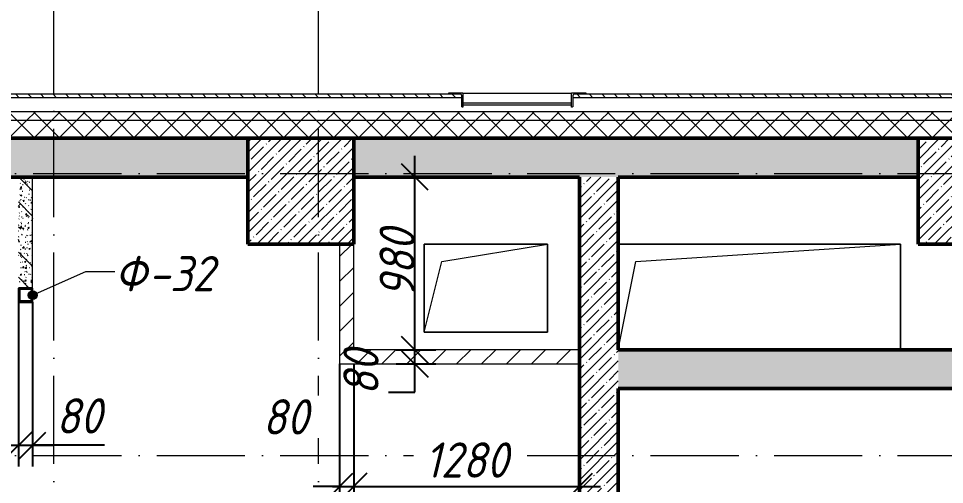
# Model space of a CAD drawing. Header units: millimetres. Extents: x -269418 to 201924, y -5890 to 98643.
# Drawn here: x 16810 to 22060, y 13236 to 15879 of the extents above; entities that cross this region are included whole.
import ezdxf

# ---------------------------------------------------------------- set-up
doc = ezdxf.new("R2010")
doc.units = ezdxf.units.MM
doc.linetypes.add('50_200_ШТРИХ_1Т_ш5_п1_п1_', pattern=[700, 500, -100, 0, -100])
for name, color, linetype, lineweight in [('A-ANNO-DIMS', 7, 'Continuous', 9), ('A-DETL', 7, 'Continuous', 9), ('A-FLOR', 7, 'Continuous', 9), ('A-GENM', 7, 'Continuous', 9), ('A-GENM-1', 7, 'Continuous', 25), ('A-GENM-IDEN', 7, 'Continuous', 9), ('A-WALL', 7, 'Continuous', 5), ('A-WALL-1', 7, 'Continuous', 9), ('A-WALL-3', 7, 'Continuous', 50), ('A-WALL-FNSH-1', 7, 'Continuous', 9), ('A-WALL-PATT-2', 7, 'Continuous', 5), ('S-COLS', 7, 'Continuous', 9), ('S-COLS-1', 7, 'Continuous', 5), ('S-COLS-2', 7, 'Continuous', 50), ('Оси-1', 7, '50_200_ШТРИХ_1Т_ш5_п1_п1_', 9)]:
    doc.layers.add(name, color=color, linetype=linetype, lineweight=lineweight)
for name, color, linetype, lineweight, true_color in [('A-WALL-FNSH-3', 7, 'Continuous', 13, 0x008000), ('A-WALL-FNSH-4', 7, 'Continuous', 13, 0x0070df), ('A-WALL-PATT-3', 7, 'Continuous', 5, 0x008000), ('A-WALL-PATT-4', 7, 'Continuous', 5, 0x0070df)]:
    doc.layers.add(name, color=color, linetype=linetype, lineweight=lineweight, true_color=true_color)
doc.styles.add('ISOCPEUR_I_2', font='isocpeui.ttf', dxfattribs={"width": 0.9, "height": 200})
doc.dimstyles.new('ISO-2_0_0_9К_СРЕДНИЙ_1', dxfattribs={"dimscale": 304.8, "dimtxt": 199.196235, "dimasz": 0.492126, "dimexe": 0.393701, "dimexo": 0, "dimgap": 0, "dimtad": 1, "dimdec": 0, "dimzin": 0, "dimdsep": 46, "dimtxsty": 'ISOCPEUR_I_2', "dimblk1": 'OBLIQUE', "dimblk2": 'OBLIQUE', "dimsah": 1, "dimcen": 0.09, "dimdle": 0.393701, "dimazin": 0, "dimtfac": 1, "dimtdec": 4, "dimtix": 1, "dimtmove": 1, "dimatfit": 3, "dimfxl": 1, "dimtvp": 1, "dimtolj": 1, "dimtzin": 0, "dimarcsym": 2})
doc.dimstyles.new('ISO-2_0_0_9К_СРЕДНИЙ_2', dxfattribs={"dimscale": 304.8, "dimtxt": 199.196235, "dimasz": 0.492126, "dimexe": 0.393701, "dimexo": 0, "dimgap": 0, "dimtad": 1, "dimdec": 0, "dimzin": 0, "dimdsep": 46, "dimtxsty": 'ISOCPEUR_I_2', "dimblk1": 'OBLIQUE', "dimblk2": 'OBLIQUE', "dimsah": 1, "dimcen": 0.09, "dimdle": 0.393701, "dimazin": 0, "dimtfac": 1, "dimtdec": 4, "dimtix": 1, "dimtmove": 0, "dimatfit": 3, "dimfxl": 1, "dimtvp": 1, "dimtolj": 1, "dimtzin": 0, "dimarcsym": 2})
doc.dimstyles.new('ISO-2_0_0_9К_СРЕДНИЙ_ФОН', dxfattribs={"dimscale": 304.8, "dimtxt": 199.196235, "dimasz": 0.492126, "dimexe": 0.393701, "dimexo": 0, "dimgap": 0.164042, "dimtad": 1, "dimdec": 0, "dimdsep": 46, "dimtxsty": 'ISOCPEUR_I_2', "dimblk1": 'OBLIQUE', "dimblk2": 'OBLIQUE', "dimsah": 1, "dimcen": 0.09, "dimdle": 0.393701, "dimazin": 0, "dimtfac": 1, "dimtdec": 4, "dimtix": 1, "dimtmove": 0, "dimatfit": 3, "dimfxl": 1, "dimtvp": 1, "dimtfill": 1, "dimtolj": 1, "dimtzin": 0, "dimarcsym": 2})
doc.dimstyles.new('ISO-2_0_0_9К_СРЕДНИЙ_ФОН_1', dxfattribs={"dimscale": 304.8, "dimtxt": 199.196235, "dimasz": 0.492126, "dimexe": 0.393701, "dimexo": 0, "dimgap": 0.164042, "dimtad": 1, "dimdec": 0, "dimdsep": 46, "dimtxsty": 'ISOCPEUR_I_2', "dimblk1": 'OBLIQUE', "dimblk2": 'OBLIQUE', "dimsah": 1, "dimcen": 0.09, "dimdle": 0.393701, "dimazin": 0, "dimtfac": 1, "dimtdec": 4, "dimtix": 1, "dimtmove": 1, "dimatfit": 3, "dimfxl": 1, "dimtvp": 1, "dimtfill": 1, "dimtolj": 1, "dimtzin": 0, "dimarcsym": 2})
pattern_1 = [(45, (0, 0), (-70.71068, 70.71068), []), (135, (0, 0), (-70.71068, -70.71068), [])]
pattern_2 = [(45, (0, 0), (-57.02463, 57.02463), []), (45, (57.025, 0), (-57.02463, 57.02463), [100.806, -20.161, 3.353, -16.808])]
pattern_3 = [(45, (0, 0), (-70.71068, 70.71068), [])]

# ---------------------------------------------------------------- blocks, each defined once
blk = doc.blocks.new('AR_Отверстие прямоугольное _в плите_ - AR_Отверстие прямоугольное _в плите_-V25-АР1_1_Кладочный план 3 этажа')
at = {"layer": 'A-GENM'}
for p, q in [((350, 250), (-350, 250)), ((-350, 250), (-350, -250)), ((-250, 150), (350, 250)), ((350, -250), (350, 250)), ((-350, -250), (-250, 150)), ((-350, -250), (350, -250))]:
    blk.add_line(p, q, dxfattribs=at)
blk = doc.blocks.new('AR_Отверстие прямоугольное _в плите_ - AR_Отверстие прямоугольное _в плите_-24534470-АР1_1_Кладочный план 3 этажа')
at = {"layer": 'A-GENM'}
for p, q in [((800, 300), (-800, 300)), ((-700, 200), (800, 300)), ((800, -300), (800, 300)), ((-800, -300), (-700, 200))]:
    blk.add_line(p, q, dxfattribs=at)
blk = doc.blocks.new('Уголок вложенный - Уголок вложенный-26108888-АР1_1_Кладочный план 3 этажа')
at = {"layer": 'A-GENM'}
for p, q in [((29272, 15457), (29352, 15457)), ((29272, 15453), (29272, 15457)), ((29336, 15450), (29275, 15450)), ((29345, 15380), (29345, 15441)), ((29352, 15457), (29352, 15377)), ((29352, 15377), (29348, 15377))]:
    blk.add_line(p, q, dxfattribs=at)
at = {"layer": 'A-GENM', "flags": 128}
for points in [[(29275, 15450), (29274.3, 15450.1), (29273.7, 15450.3), (29273.1, 15450.7), (29272.7, 15451.1), (29272.3, 15451.7), (29272.1, 15452.3), (29272, 15453)], [(29345, 15441), (29344.8, 15443), (29344.1, 15444.9), (29343, 15446.6), (29341.6, 15448), (29339.9, 15449.1), (29338, 15449.8), (29336, 15450)], [(29348, 15377), (29347.3, 15377.1), (29346.7, 15377.3), (29346.1, 15377.7), (29345.7, 15378.1), (29345.3, 15378.7), (29345.1, 15379.3), (29345, 15380)]]:
    blk.add_lwpolyline(points, dxfattribs=at)
blk = doc.blocks.new('Уголок вложенный - Уголок вложенный-V19-АР1_1_Кладочный план 3 этажа')
at = {"layer": 'A-GENM'}
for p, q in [((29968, 15457), (30048, 15457)), ((29968, 15377), (29968, 15457)), ((29975, 15441), (29975, 15380)), ((30045, 15450), (29984, 15450)), ((30048, 15457), (30048, 15453)), ((29972, 15377), (29968, 15377))]:
    blk.add_line(p, q, dxfattribs=at)
at = {"layer": 'A-GENM', "flags": 128}
for points in [[(29984, 15450), (29982, 15449.8), (29980.1, 15449.1), (29978.4, 15448), (29977, 15446.6), (29975.9, 15444.9), (29975.2, 15443), (29975, 15441)], [(30048, 15453), (30047.9, 15452.3), (30047.7, 15451.7), (30047.3, 15451.1), (30046.9, 15450.7), (30046.3, 15450.3), (30045.7, 15450.1), (30045, 15450)], [(29975, 15380), (29974.9, 15379.3), (29974.7, 15378.7), (29974.3, 15378.1), (29973.9, 15377.7), (29973.3, 15377.3), (29972.7, 15377.1), (29972, 15377)]]:
    blk.add_lwpolyline(points, dxfattribs=at)
blk = doc.blocks.new('Полоса с поворотом - Полоса с поворотом-26108887-АР1_1_Кладочный план 3 этажа')
at = {"layer": 'A-GENM'}
for p, q in [((29352, 15455), (29968, 15455)), ((29968, 15398.4), (29352, 15398.4)), ((29352, 15389.9), (29968, 15389.9))]:
    blk.add_line(p, q, dxfattribs=at)
blk = doc.blocks.new('Колонна_Несущая_Прямоугольное сечение - 600х600-V59-АР1_1_Кладочный план 3 этажа')
at = {"layer": 'S-COLS-1'}
h = blk.add_hatch(dxfattribs=at)
h.set_pattern_fill('FP_43', color=256, style=0, pattern_type=2)
h.set_pattern_definition([(45, (-22210, -14900), (-57.02463, 57.02463), []), (45, (-22152.975, -14900), (-57.02463, 57.02463), [100.806, -20.161, 3.353, -16.808])])
h.paths.add_polyline_path([(-300, -300), (300, -300), (300, 300), (-300, 300)], flags=0)
at = {"layer": 'S-COLS-2'}
for p, q in [((300, 300), (-300, 300)), ((-300, 300), (-300, -300)), ((300, -300), (300, 300)), ((-300, -300), (300, -300))]:
    blk.add_line(p, q, dxfattribs=at)
blk = doc.blocks.new('Колонна_Несущая_Прямоугольное сечение - 600х600-V66-АР1_1_Кладочный план 3 этажа')
at = {"layer": 'S-COLS-1'}
h = blk.add_hatch(dxfattribs=at)
h.set_pattern_fill('FP_50', color=256, style=0, pattern_type=2)
h.set_pattern_definition([(45, (-18410.26, -14900), (-57.02463, 57.02463), []), (45, (-18353.23, -14900), (-57.02463, 57.02463), [100.806, -20.161, 3.353, -16.808])])
h.paths.add_polyline_path([(-300, -300), (300, -300), (300, 300), (-300, 300)], flags=0)
at = {"layer": 'S-COLS-2'}
for p, q in [((300, 300), (-300, 300)), ((-300, 300), (-300, -300)), ((300, -300), (300, 300)), ((-300, -300), (300, -300))]:
    blk.add_line(p, q, dxfattribs=at)
blk = doc.blocks.new('154_Фахверк_СКБ_Колонна - Ф-32_80х80 _h_3950_-33216408-АР1_1_Кладочный план 3 этажа')
at = {"layer": 'A-GENM-1'}
for p, q in [((205, 40), (125, 40)), ((125, 40), (125, -40)), ((200, 35), (130, 35)), ((130, 35), (130, -35)), ((130, -35), (130, 35)), ((130, 35), (200, 35)), ((200, -35), (200, 35)), ((200, 35), (200, -35)), ((205, -40), (205, 40)), ((125, -40), (205, -40)), ((130, -35), (200, -35)), ((200, -35), (130, -35))]:
    blk.add_line(p, q, dxfattribs=at)
blk = doc.blocks.new('_Oblique')
at = {"color": 0, "linetype": 'ByBlock', "lineweight": -2}
blk.add_line((-0.5, -0.5), (0.5, 0.5), dxfattribs=at)
blk = doc.blocks.new('DIMBLOCK312-АР1_1_Кладочный план 3 этажа')
at = {"layer": 'A-ANNO-DIMS', "color": 0, "lineweight": -2, "transparency": 16777216}
for p, q in [((16810, 14350), (16810, 13338.5)), ((15870, 13564.6), (15870, 13338.5)), ((15750, 13458.5), (16930, 13458.5))]:
    blk.add_line(p, q, dxfattribs=at)
at = {"layer": 'Defpoints', "color": 0, "transparency": 16777216}
for p in [(16810, 14350), (15870, 13564.6), (16810, 13458.5)]:
    blk.add_point(p, dxfattribs=at)
at = {"layer": 'A-ANNO-DIMS', "color": 0, "lineweight": -2, "transparency": 16777216, "xscale": 150, "yscale": 150, "zscale": 150, "rotation": 180}
blk.add_blockref('_Oblique', (15870, 13458.5), dxfattribs=at)
at = {"layer": 'A-ANNO-DIMS', "color": 0, "lineweight": -2, "transparency": 16777216, "xscale": 150, "yscale": 150, "zscale": 150}
blk.add_blockref('_Oblique', (16810, 13458.5), dxfattribs=at)
at = {"layer": 'A-ANNO-DIMS', "color": 0, "transparency": 16777216, "insert": (16340, 13558.5), "char_height": 200, "width": 473.474, "attachment_point": 5, "style": 'ISOCPEUR_I_2'}
blk.add_mtext('\\A1;940', dxfattribs=at)
blk = doc.blocks.new('DIMBLOCK313-АР1_1_Кладочный план 3 этажа')
at = {"layer": 'A-ANNO-DIMS', "color": 0, "lineweight": -2, "transparency": 16777216}
for p, q in [((16810, 14350), (16810, 13338.5)), ((16890, 14270), (16890, 13338.5)), ((16690, 13458.5), (17010, 13458.5)), ((17296.9, 13458.5), (16890, 13458.5))]:
    blk.add_line(p, q, dxfattribs=at)
at = {"layer": 'Defpoints', "color": 0, "transparency": 16777216}
for p in [(16810, 14350), (16890, 14270), (16890, 13458.5)]:
    blk.add_point(p, dxfattribs=at)
at = {"layer": 'A-ANNO-DIMS', "color": 0, "lineweight": -2, "transparency": 16777216, "xscale": 150, "yscale": 150, "zscale": 150, "rotation": 180}
blk.add_blockref('_Oblique', (16810, 13458.5), dxfattribs=at)
at = {"layer": 'A-ANNO-DIMS', "color": 0, "lineweight": -2, "transparency": 16777216, "xscale": 150, "yscale": 150, "zscale": 150}
blk.add_blockref('_Oblique', (16890, 13458.5), dxfattribs=at)
at = {"layer": 'A-ANNO-DIMS', "color": 0, "transparency": 16777216, "insert": (17023.3, 13725.2), "char_height": 200, "width": 303.391, "attachment_point": 1, "line_spacing_factor": 1.149209, "style": 'ISOCPEUR_I_2'}
blk.add_mtext('\\A1;80', dxfattribs=at)
blk = doc.blocks.new('DIMBLOCK316-АР1_1_Кладочный план 3 этажа')
at = {"layer": 'A-ANNO-DIMS', "color": 0, "lineweight": -2, "transparency": 16777216}
for p, q in [((19056.9, 13800), (19056.9, 14120)), ((18950.8, 14000), (19176.9, 14000)), ((18950.8, 13920), (19176.9, 13920)), ((19056.9, 13759.8), (19056.9, 13920)), ((18906.9, 13759.8), (19056.9, 13759.8))]:
    blk.add_line(p, q, dxfattribs=at)
at = {"layer": 'Defpoints', "color": 0, "transparency": 16777216}
for p in [(18950.8, 14000), (19056.9, 14000), (18950.8, 13920)]:
    blk.add_point(p, dxfattribs=at)
at = {"layer": 'A-ANNO-DIMS', "color": 0, "lineweight": -2, "transparency": 16777216, "xscale": 150, "yscale": 150, "zscale": 150}
for p, rotation in [((19056.9, 14000), 90), ((19056.9, 13920), 270)]:
    blk.add_blockref('_Oblique', p, dxfattribs=dict(at, rotation=rotation))
at = {"layer": 'A-ANNO-DIMS', "color": 0, "transparency": 16777216, "insert": (18651.7, 13741.4), "char_height": 200, "width": 303.391, "attachment_point": 1, "rotation": 90, "line_spacing_factor": 1.149209, "style": 'ISOCPEUR_I_2'}
blk.add_mtext('\\A1;80', dxfattribs=at)
blk = doc.blocks.new('DIMBLOCK317-АР1_1_Кладочный план 3 этажа')
at = {"layer": 'A-ANNO-DIMS', "color": 0, "lineweight": -2, "transparency": 16777216}
for p, q in [((19056.9, 13880), (19056.9, 15100)), ((18950.8, 14980), (19176.9, 14980)), ((18950.8, 14000), (19176.9, 14000))]:
    blk.add_line(p, q, dxfattribs=at)
at = {"layer": 'Defpoints', "color": 0, "transparency": 16777216}
for p in [(18950.8, 14980), (19056.9, 14980), (18950.8, 14000)]:
    blk.add_point(p, dxfattribs=at)
at = {"layer": 'A-ANNO-DIMS', "color": 0, "lineweight": -2, "transparency": 16777216, "xscale": 150, "yscale": 150, "zscale": 150}
for p, rotation in [((19056.9, 14980), 90), ((19056.9, 14000), 270)]:
    blk.add_blockref('_Oblique', p, dxfattribs=dict(at, rotation=rotation))
at = {"layer": 'A-ANNO-DIMS', "color": 0, "transparency": 16777216, "insert": (18956.9, 14490), "char_height": 200, "width": 455.087, "attachment_point": 5, "rotation": 90, "style": 'ISOCPEUR_I_2'}
blk.add_mtext('\\A1;980', dxfattribs=at)
blk = doc.blocks.new('DIMBLOCK318-АР1_1_Кладочный план 3 этажа')
at = {"layer": 'A-ANNO-DIMS', "color": 0, "lineweight": -2, "transparency": 16777216}
for p, q in [((18630.3, 13920), (18630.3, 13105)), ((18710.3, 13918.9), (18710.3, 13105)), ((18630.3, 13225), (18480.3, 13225)), ((18630.3, 13225), (18710.3, 13225)), ((18710.3, 13225), (18860.3, 13225))]:
    blk.add_line(p, q, dxfattribs=at)
at = {"layer": 'Defpoints', "color": 0, "transparency": 16777216}
for p in [(18630.3, 13920), (18710.3, 13918.9), (18710.3, 13225)]:
    blk.add_point(p, dxfattribs=at)
at = {"layer": 'A-ANNO-DIMS', "color": 0, "lineweight": -2, "transparency": 16777216, "xscale": 150, "yscale": 150, "zscale": 150}
blk.add_blockref('_Oblique', (18630.3, 13225), dxfattribs=at)
at = {"layer": 'A-ANNO-DIMS', "color": 0, "lineweight": -2, "transparency": 16777216, "xscale": 150, "yscale": 150, "zscale": 150, "rotation": 180}
blk.add_blockref('_Oblique', (18710.3, 13225), dxfattribs=at)
at = {"layer": 'A-ANNO-DIMS', "color": 0, "transparency": 16777216, "insert": (18194.2, 13719.7), "char_height": 200, "width": 303.391, "attachment_point": 1, "line_spacing_factor": 1.149209, "style": 'ISOCPEUR_I_2', "bg_fill": 3, "box_fill_scale": 1.1, "bg_fill_color": 256, "bg_fill_true_color": 13158600, "bg_fill_transparency": 0}
blk.add_mtext('\\A1;80', dxfattribs=at)
blk = doc.blocks.new('DIMBLOCK319-АР1_1_Кладочный план 3 этажа')
at = {"layer": 'A-ANNO-DIMS', "color": 0, "lineweight": -2, "transparency": 16777216}
for p, q in [((18710.3, 13918.9), (18710.3, 13105)), ((19990, 13331.1), (19990, 13105)), ((18590.3, 13225), (20110, 13225))]:
    blk.add_line(p, q, dxfattribs=at)
at = {"layer": 'Defpoints', "color": 0, "transparency": 16777216}
for p in [(18710.3, 13918.9), (19990, 13331.1), (19990, 13225)]:
    blk.add_point(p, dxfattribs=at)
at = {"layer": 'A-ANNO-DIMS', "color": 0, "lineweight": -2, "transparency": 16777216, "xscale": 150, "yscale": 150, "zscale": 150, "rotation": 180}
blk.add_blockref('_Oblique', (18710.3, 13225), dxfattribs=at)
at = {"layer": 'A-ANNO-DIMS', "color": 0, "lineweight": -2, "transparency": 16777216, "xscale": 150, "yscale": 150, "zscale": 150}
blk.add_blockref('_Oblique', (19990, 13225), dxfattribs=at)
at = {"layer": 'A-ANNO-DIMS', "color": 0, "transparency": 16777216, "insert": (19350.1, 13375), "char_height": 200, "width": 560.814, "attachment_point": 5, "style": 'ISOCPEUR_I_2', "bg_fill": 3, "box_fill_scale": 1.1, "bg_fill_color": 256, "bg_fill_true_color": 13158600, "bg_fill_transparency": 0}
blk.add_mtext('\\A1;1280', dxfattribs=at)

msp = doc.modelspace()

# ---------------------------------------------------------------- hatches: boundary and pattern name
at = {"layer": 'A-GENM-IDEN'}
h = msp.add_hatch(color=256, dxfattribs=at)
edge = h.paths.add_edge_path(flags=0)
edge.add_arc((16890, 14310), 25, 0, 360)
at = {"layer": 'A-WALL-PATT-2'}
h = msp.add_hatch(dxfattribs=at)
h.set_pattern_fill('FP_3', color=256, style=0, pattern_type=2)
h.set_pattern_definition([(135, (0, 0), (-35.35534, -35.35534), [])])
h.paths.add_polyline_path([(12880, 15206), (12880, 15430), (14603, 15430), (14602.1, 15444.9), (14599.6, 15448), (14596, 15449.8), (14594, 15450), (12860, 15450), (12860.5, 15206), (12861.2, 15206)], flags=0)
h.paths.add_polyline_path([(9160, 15206), (9180, 15206), (9180, 15430), (9740, 15430), (9740, 15206), (9760, 15206), (9760, 15450), (9160, 15450), (9160, 15231.7)], flags=0)
h.paths.add_polyline_path([(8258.8, 15206), (8260, 15206), (8260, 15450), (7660, 15450), (7660, 15430), (8240, 15430), (8240, 15206)], flags=0)
h.paths.add_polyline_path([(31431.1, 15430), (32110, 15430), (32110, 15450), (29980.1, 15449.1), (29977, 15446.6), (29975.2, 15443), (29975, 15441), (29975.2, 15430), (30077.3, 15430)], flags=0)
h.paths.add_polyline_path([(41930, 15430), (41930, 15450), (36310, 15450), (36310, 15430), (40908.1, 15430)], flags=0)
h.paths.add_polyline_path([(35410, 15430), (35410, 15450), (33010, 15450), (33010, 15430), (34138.8, 15430)], flags=0)
h.paths.add_polyline_path([(29344.8, 15430), (29345, 15430), (29344.1, 15444.9), (29341.6, 15448), (29338, 15449.8), (29336, 15450), (27824.2, 15450), (27824.2, 15430), (28723.4, 15430)], flags=0)
h.paths.add_polyline_path([(27761.2, 15430), (27761.2, 15450), (27099.2, 15450), (27099.2, 15430)], flags=0)
h.paths.add_polyline_path([(27036.2, 15430), (27036.2, 15450), (25479.9, 15449.1), (25476.8, 15446.6), (25475, 15443), (25474.8, 15441), (25475, 15430), (26015.7, 15430)], flags=0)
h.paths.add_polyline_path([(24544.6, 15430), (24544.8, 15430), (24543.9, 15444.9), (24541.4, 15448), (24537.8, 15449.8), (24535.8, 15450), (19958.1, 15449.1), (19955, 15446.6), (19953.2, 15443), (19953, 15437.5), (19953, 15430), (20600.3, 15430)], flags=0)
h.paths.add_polyline_path([(19323, 15430), (19322.1, 15444.9), (19319.6, 15448), (19316, 15449.8), (19314, 15450), (14788.1, 15449.1), (14785, 15446.6), (14783.2, 15443), (14783, 15432), (14783, 15430), (17892.6, 15430)], flags=0)
h.paths.add_polyline_path([(6760, 15430), (6760, 15450), (-110, 15450), (-110, 15430), (4354.1, 15430)], flags=0)
h = msp.add_hatch(dxfattribs=at)
h.set_pattern_fill('FP_2', color=256, style=0, pattern_type=2)
h.set_pattern_definition(pattern_1)
h.paths.add_polyline_path([(42060, 15300), (42060, 15350), (36310, 15350), (36310, 15300), (40908.1, 15300)], flags=0)
h.paths.add_polyline_path([(33010, 15300), (35410, 15300), (35410, 15350), (33010, 15350)], flags=0)
h.paths.add_polyline_path([(31805.2, 15300), (32110, 15300), (32110, 15350), (27824.2, 15350), (27824.2, 15300), (31431.1, 15300)], flags=0)
h.paths.add_polyline_path([(27761.2, 15300), (27761.2, 15350), (27099.2, 15350), (27099.2, 15300)], flags=0)
h.paths.add_polyline_path([(27036.2, 15300), (27036.2, 15350), (12880, 15350), (12880, 15300), (26015.7, 15300)], flags=0)
h.paths.add_polyline_path([(9740, 15300), (9740, 15350), (9180, 15350), (9180, 15300)], flags=0)
h.paths.add_polyline_path([(7960, 15300), (8240, 15300), (8240, 15350), (7660, 15350), (7660, 15300)], flags=0)
h.paths.add_polyline_path([(-45.9, 15300), (6760, 15300), (6760, 15350), (-110, 15350), (-110, 15300)], flags=0)
h = msp.add_hatch(dxfattribs=at)
h.set_pattern_fill('FP_2', color=256, style=0, pattern_type=2)
h.set_pattern_definition(pattern_1)
h.paths.add_polyline_path([(39554.2, 15200), (42160, 15200), (42160, 15300), (36310, 15300), (36310.5, 15206), (36379, 15206), (36379, 15200), (36846.5, 15200)], flags=0)
h.paths.add_polyline_path([(35341, 15200), (35341, 15206), (35410, 15206), (35410, 15300), (33010, 15300), (33010, 15200), (34138.8, 15200)], flags=0)
h.paths.add_polyline_path([(31431.1, 15200), (32110, 15200), (32110, 15300), (27824.2, 15300), (27824.2, 15263), (27830.2, 15263), (27830.2, 15200), (30610, 15200)], flags=0)
h.paths.add_polyline_path([(27093.2, 15200), (27767.2, 15200), (27767.2, 15206), (27785.5, 15206), (27785.5, 15215), (27761.2, 15215), (27761.2, 15300), (27099.2, 15300), (27099.2, 15215), (27074.2, 15215), (27074.9, 15206), (27093.2, 15206)], flags=0)
h.paths.add_polyline_path([(27030.2, 15200), (27030.2, 15263), (27036.2, 15263), (27036.2, 15300), (12880, 15300), (12880, 15206), (12929, 15206), (12929, 15200), (26692.6, 15200)], flags=0)
h.paths.add_polyline_path([(8191, 15200), (8191, 15206), (8240, 15206), (8240, 15300), (7660, 15300), (7660, 15206), (7729, 15206), (7729, 15200), (7960, 15200)], flags=0)
h.paths.add_polyline_path([(9691, 15200), (9691, 15206), (9740, 15206), (9740, 15300), (9180, 15300), (9180, 15206), (9229, 15206), (9229, 15200)], flags=0)
h.paths.add_polyline_path([(6160, 15200), (6760, 15200), (6760, 15300), (-110, 15300), (-110, 15200), (4660, 15200)], flags=0)
h.paths.add_polyline_path([(27796.9, 15206), (27824.2, 15206), (27824.2, 15215), (27796.2, 15215), (27796.9, 15210)], flags=0)
h.paths.add_polyline_path([(27036.2, 15206), (27063.5, 15206), (27063.5, 15215), (27036.2, 15215), (27036.2, 15210)], flags=0)
h = msp.add_hatch(dxfattribs=at)
h.set_pattern_fill('FP_4', color=256, style=0, pattern_type=2)
h.set_pattern_definition(pattern_2)
h.paths.add_polyline_path([(27070.5, 14980), (30010, 14980), (30010, 15200), (27796.2, 15200), (27795.5, 15091), (27786.2, 15091), (27786.2, 15200), (27074.2, 15200), (27073.5, 15091), (27064.2, 15091), (27064.2, 15200), (26410, 15200), (26410, 14980), (27069.2, 14980)], flags=0)
h.paths.add_polyline_path([(32110, 14980), (32110, 15200), (30610, 15200), (30610, 14980), (31431.1, 14980)], flags=0)
h.paths.add_polyline_path([(14310, 14980), (18110.3, 14980), (18110.3, 15200), (14310, 15200)], flags=0)
h.paths.add_polyline_path([(21910, 14980), (21910, 15200), (18710.3, 15200), (18710.3, 14980), (20600.3, 14980)], flags=0)
h.paths.add_polyline_path([(22510, 14980), (25810, 14980), (25810, 15200), (22510, 15200), (22510, 15022.5)], flags=0)
h = msp.add_hatch(dxfattribs=at)
h.set_pattern_fill('FP_4', color=256, style=0, pattern_type=2)
h.set_pattern_definition(pattern_2)
h.paths.add_polyline_path([(20210, 11400), (20210, 14980), (19990, 14980), (19990, 11400)], flags=0)
h = msp.add_hatch(dxfattribs=at)
h.set_pattern_fill('FP_4', color=256, style=0, pattern_type=2)
h.set_pattern_definition(pattern_2)
h.paths.add_polyline_path([(31010, 13780), (31010, 14000), (20210, 14000), (20210, 13780), (28723.4, 13780)], flags=0)
at = {"layer": 'A-WALL-PATT-3'}
h = msp.add_hatch(dxfattribs=at)
h.set_pattern_fill('FP_5', color=256, style=0, pattern_type=2)
h.set_pattern_definition(pattern_3)
h.paths.add_polyline_path([(18710.3, 13920), (18710.3, 14600), (18630.3, 14600), (18630.3, 13920)], flags=0)
h = msp.add_hatch(dxfattribs=at)
h.set_pattern_fill('FP_5', color=256, style=0, pattern_type=2)
h.set_pattern_definition(pattern_3)
h.paths.add_polyline_path([(19990, 13920), (19990, 14000), (18710.3, 14000), (18710.3, 13920)], flags=0)
at = {"layer": 'A-WALL-PATT-4'}
h = msp.add_hatch(dxfattribs=at)
h.set_pattern_fill('FP_6', color=256, style=0, pattern_type=2)
h.set_pattern_definition([(50, (0, 0), (72.87376, -6.37607), [7.62, -83.82]), (355, (0, 0), (-14.097, 76.42244), [6.096, -67.056]), (100.451, (6.07, -0.53), (58.77696, 70.04687), [6.476, -71.236]), (46.184, (0, 20.32), (108.43142, -16.81745), [11.43, -125.73]), (96.636, (9.04, 18.92), (94.961, 98.9709), [9.714, -106.854]), (351.184, (0, 20.32), (94.96227, 98.9702), [9.144, -100.584]), (21, (10.16, 15.24), (60.64565, -40.90654), [7.62, -83.82]), (326, (10.16, 15.24), (24.72083, 73.67493), [6.096, -67.056]), (71.451, (15.214, 11.83), (85.36689, 32.76874), [6.476, -71.236]), (37.5, (0, 0), (1.235525, 33.822432), [3.353, -62.89, 3.353, -64.719, -67.31]), (37.5, (0, 0), (1.235525, 33.822432), [-134.315, 3.353, -63.957]), (7.5, (0, 0), (26.728146, 40.07255), [3.353, -35.458, 3.353, -61.366, -25.654]), (7.5, (0, 0), (26.728146, 40.07255), [-103.53, 3.353, -22.301]), (327.5, (-22.657, 0), (54.236318, -2.292117), [3.353, -22.047, 3.353, -75.895, -105.156]), (327.5, (-22.657, 0), (54.236318, -2.292117), [-104.648, 3.353, -101.803]), (317.5, (-32.817, 0), (59.25158, 10.17014), [3.353, -29.667, 3.353, -49.276, -74.676]), (317.5, (-32.817, 0), (59.25158, 10.17014), [-85.649, 3.353, -71.323])])
h.paths.add_polyline_path([(16810, 14350), (16890, 14350), (16890, 14980), (16810, 14980)], flags=0)
h = msp.add_hatch(dxfattribs=at)
h.set_pattern_fill('FP_7', color=256, style=0, pattern_type=2)
h.set_pattern_definition([(135, (0, 0), (-142.5612, -142.5612), []), (135, (142.56, 0), (-142.5612, -142.5612), [252.016, -50.403, 3.353, -47.05])])
h.paths.add_polyline_path([(16810, 14350), (16890, 14350), (16890, 14980), (16810, 14980)], flags=0)

# ---------------------------------------------------------------- linework, layer by layer
at = {"layer": 'A-DETL'}
msp.add_line((27036.2, 15350), (12880, 15350), dxfattribs=at)
at = {"layer": 'A-FLOR'}
for p, q in [((19110, 14600), (19810, 14600)), ((19110, 14100), (19110, 14600)), ((19810, 14600), (19810, 14100)), ((20210, 14600), (21810, 14600)), ((21810, 14600), (21810, 14000)), ((19810, 14100), (19110, 14100))]:
    msp.add_line(p, q, dxfattribs=at)
at = {"layer": 'A-GENM-IDEN'}
for p, q in [((16890, 14310), (17192.4, 14444.4)), ((17192.4, 14444.4), (17356.1, 14444.4))]:
    msp.add_line(p, q, dxfattribs=at)
msp.add_circle((16890, 14310), 25, dxfattribs=at)
at = {"layer": 'A-WALL'}
for p, q in [((19323, 15430), (14783, 15430)), ((24544.8, 15430), (19953, 15430)), ((27036.2, 15300), (12880, 15300))]:
    msp.add_line(p, q, dxfattribs=at)
at = {"layer": 'A-WALL-1'}
for p, q in [((14310, 15200), (18110.3, 15200)), ((18710.3, 15200), (21910, 15200))]:
    msp.add_line(p, q, dxfattribs=at)
at = {"layer": 'A-WALL-3'}
for p, q in [((18110.3, 15200), (14310, 15200)), ((21910, 15200), (18710.3, 15200)), ((14310, 14980), (18110.3, 14980)), ((18710.3, 14980), (19990, 14980)), ((19990, 14980), (19990, 11400)), ((20210, 14000), (20210, 14980)), ((20210, 14980), (21910, 14980)), ((30790, 14000), (20210, 14000)), ((20210, 11400), (20210, 13780)), ((20210, 13780), (31010, 13780))]:
    msp.add_line(p, q, dxfattribs=at)
at = {"layer": 'A-WALL-FNSH-1'}
for p, q in [((19253, 15450), (14853, 15450)), ((24474.8, 15450), (20023, 15450))]:
    msp.add_line(p, q, dxfattribs=at)
at = {"layer": 'A-WALL-FNSH-3'}
for p, q in [((18630.3, 14600), (18630.3, 13920)), ((18710.3, 14000), (18710.3, 14600)), ((19990, 14000), (18710.3, 14000)), ((18630.3, 13920), (19990, 13920))]:
    msp.add_line(p, q, dxfattribs=at)
at = {"layer": 'A-WALL-FNSH-4'}
msp.add_line((16890, 14350), (16890, 14980), dxfattribs=at)
at = {"layer": 'Оси-1'}
for p, q in [((17010, -4150), (17010, 28636.9)), ((18510, -4150), (18510, 28636.9)), ((-6210, 15000), (125951.6, 15000)), ((-6210, 13400), (125951.6, 13400))]:
    msp.add_line(p, q, dxfattribs=at)

# ---------------------------------------------------------------- block references
at = {"layer": 'A-GENM'}
for name, p in [('Уголок вложенный - Уголок вложенный-26108888-АР1_1_Кладочный план 3 этажа', (-10022, 0)), ('Полоса с поворотом - Полоса с поворотом-26108887-АР1_1_Кладочный план 3 этажа', (-10022, 0)), ('Уголок вложенный - Уголок вложенный-V19-АР1_1_Кладочный план 3 этажа', (-10022, 0)), ('AR_Отверстие прямоугольное _в плите_ - AR_Отверстие прямоугольное _в плите_-V25-АР1_1_Кладочный план 3 этажа', (19460, 14350)), ('AR_Отверстие прямоугольное _в плите_ - AR_Отверстие прямоугольное _в плите_-24534470-АР1_1_Кладочный план 3 этажа', (21010, 14300))]:
    msp.add_blockref(name, p, dxfattribs=at)
at = {"layer": 'A-GENM-1', "rotation": 270}
msp.add_blockref('154_Фахверк_СКБ_Колонна - Ф-32_80х80 _h_3950_-33216408-АР1_1_Кладочный план 3 этажа', (16850, 14475), dxfattribs=at)
at = {"layer": 'S-COLS'}
for name, p in [('Колонна_Несущая_Прямоугольное сечение - 600х600-V66-АР1_1_Кладочный план 3 этажа', (18410.3, 14900)), ('Колонна_Несущая_Прямоугольное сечение - 600х600-V59-АР1_1_Кладочный план 3 этажа', (22210, 14900))]:
    msp.add_blockref(name, p, dxfattribs=at)

# ---------------------------------------------------------------- texts
at = {"layer": 'A-GENM-IDEN', "char_height": 200, "attachment_point": 1, "style": 'ISOCPEUR_I_2'}
for s, insert, width in [('\\fISOCPEUR|b0|i1|c204|p34|;\\W.9;Ф', (17356.1, 14532), 230.886), ('-32', (17546.6, 14532), 476.202)]:
    msp.add_mtext(s, dxfattribs=dict(at, insert=insert, width=width))

# ---------------------------------------------------------------- dimensions: what is measured, and where the dimension line sits
at = {"layer": 'A-ANNO-DIMS'}
dim = msp.add_linear_dim(base=(19056.9, 14980), p1=(18950.8, 14000), p2=(18950.8, 14980), angle=90, dimstyle='ISO-2_0_0_9К_СРЕДНИЙ_2', override={"dimpost": '<>', "dimfxl": 980.000006}, dxfattribs=at)
dim.commit()
dim.dimension.update_dxf_attribs({"geometry": 'DIMBLOCK317-АР1_1_Кладочный план 3 этажа', "text_midpoint": (18956.9, 14490)})
dim = msp.add_linear_dim(base=(16810, 13458.5), p1=(15870, 13564.6), p2=(16810, 14350), dimstyle='ISO-2_0_0_9К_СРЕДНИЙ_2', override={"dimpost": '<>', "dimfxl": 1224.945364}, dxfattribs=at)
dim.commit()
dim.dimension.update_dxf_attribs({"geometry": 'DIMBLOCK312-АР1_1_Кладочный план 3 этажа', "text_midpoint": (16340, 13558.5)})
dim = msp.add_linear_dim(base=(16890, 13458.5), p1=(16810, 14350), p2=(16890, 14270), dimstyle='ISO-2_0_0_9К_СРЕДНИЙ_1', override={"dimpost": '<>', "dimfxl": 113.137085}, dxfattribs=at)
dim.commit()
dim.dimension.update_dxf_attribs({"geometry": 'DIMBLOCK313-АР1_1_Кладочный план 3 этажа', "text_midpoint": (17175, 13586.5), "dimtype": 160})
dim = msp.add_linear_dim(base=(19056.9, 14000), p1=(18950.8, 13920), p2=(18950.8, 14000), angle=90, dimstyle='ISO-2_0_0_9К_СРЕДНИЙ_1', override={"dimpost": '<>', "dimfxl": 80}, dxfattribs=at)
dim.commit()
dim.dimension.update_dxf_attribs({"geometry": 'DIMBLOCK316-АР1_1_Кладочный план 3 этажа', "text_midpoint": (18929, 13759.8), "dimtype": 160, "text_rotation": 90})

# ---------------------------------------------------------------- next in the draw order: dimensions: what is measured, and where the dimension line sits
dim = msp.add_linear_dim(base=(18710.3, 13225), p1=(18630.3, 13920), p2=(18710.3, 13918.9), dimstyle='ISO-2_0_0_9К_СРЕДНИЙ_ФОН_1', override={"dimpost": '<>', "dimfxl": 80.007602}, dxfattribs=at)
dim.commit()
dim.dimension.update_dxf_attribs({"geometry": 'DIMBLOCK318-АР1_1_Кладочный план 3 этажа', "text_midpoint": (18345.9, 13403), "dimtype": 160})

# ---------------------------------------------------------------- next in the draw order: dimensions: what is measured, and where the dimension line sits
dim = msp.add_linear_dim(base=(19990, 13225), p1=(18710.3, 13918.9), p2=(19990, 13331.1), dimstyle='ISO-2_0_0_9К_СРЕДНИЙ_ФОН', override={"dimpost": '<>', "dimfxl": 1408.274411}, dxfattribs=at)
dim.commit()
dim.dimension.update_dxf_attribs({"geometry": 'DIMBLOCK319-АР1_1_Кладочный план 3 этажа', "text_midpoint": (19350.1, 13375)})

doc.saveas('drawing.dxf')
